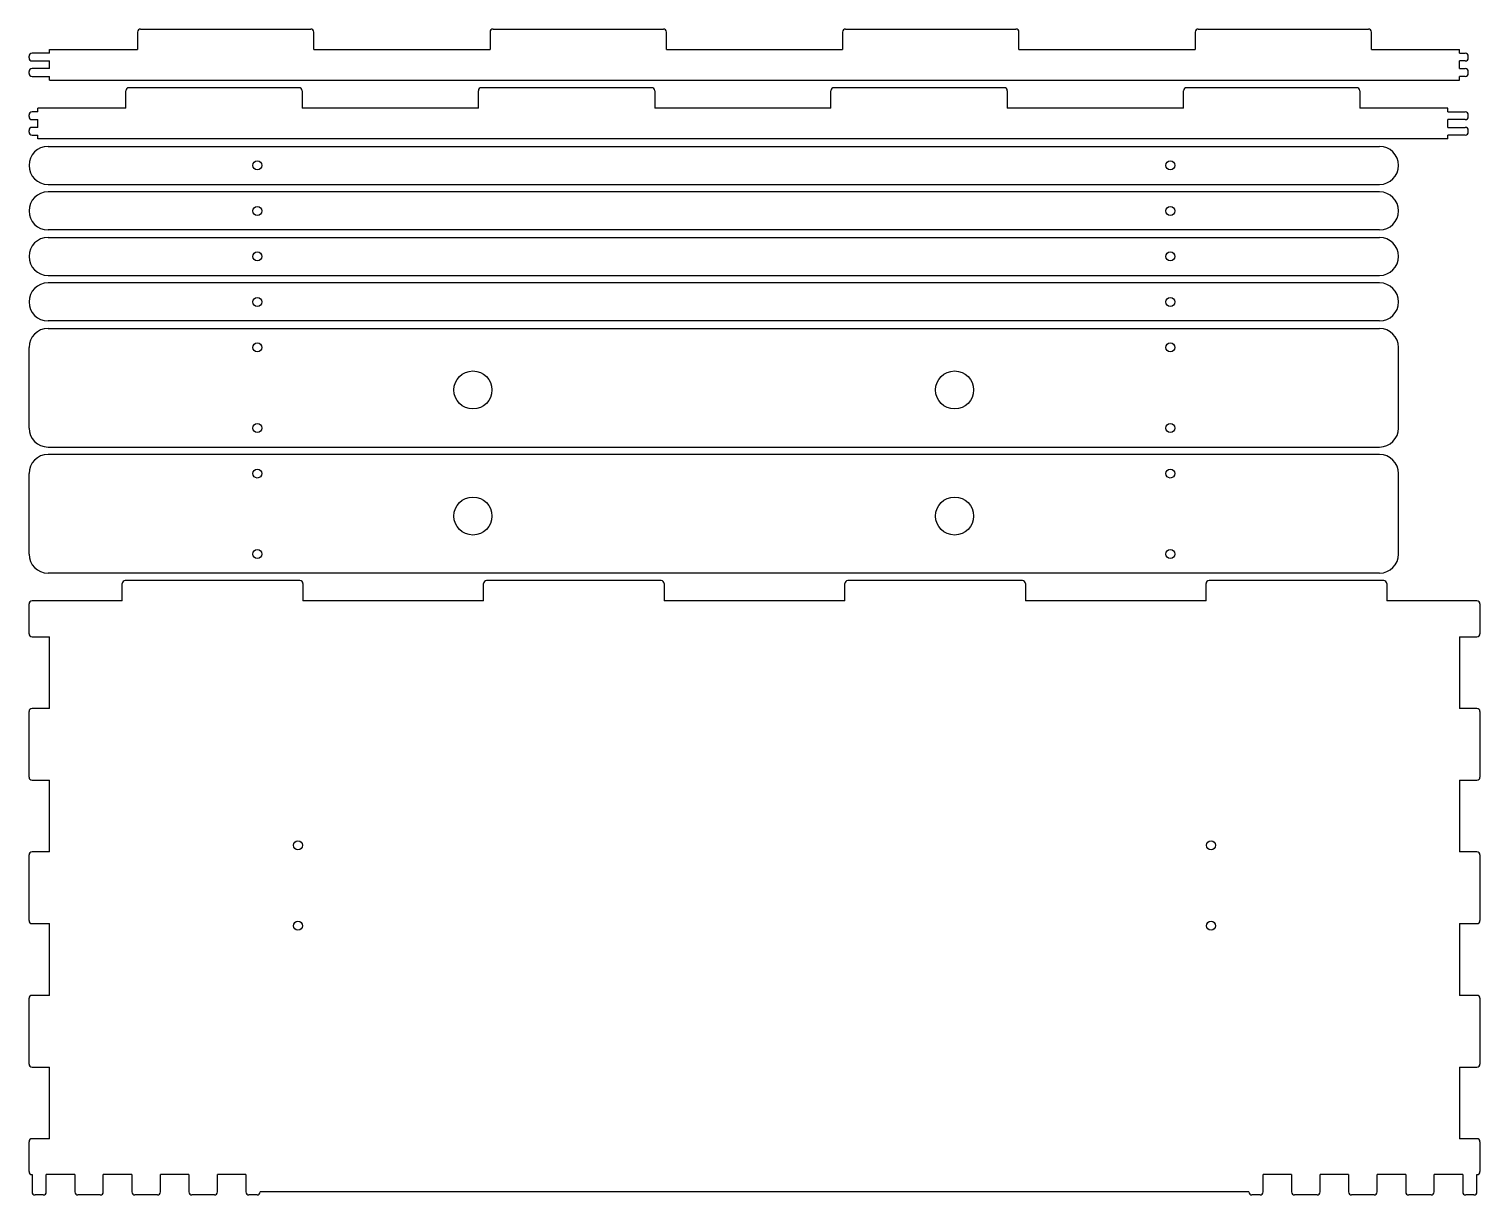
# Model space of a CAD drawing. Header units: millimetres. Extents: x 0 to 969, y 0 to 779.
import ezdxf

# ---------------------------------------------------------------- set-up
doc = ezdxf.new("R2010")
doc.units = ezdxf.units.MM
doc.layers.add('SheetCutProfiles', color=7, linetype='CONTINUOUS')

msp = doc.modelspace()

# ---------------------------------------------------------------- linework, layer by layer
at = {"layer": 'SheetCutProfiles'}
for p, q in [((72.47, 776.8), (72.47, 765.2)), ((74.47, 778.8), (188.22, 778.8)), ((190.22, 765.2), (190.22, 776.8)), ((307.98, 776.8), (307.98, 765.2)), ((309.98, 778.8), (423.73, 778.8)), ((425.73, 765.2), (425.73, 776.8)), ((543.48, 776.8), (543.48, 765.2)), ((545.48, 778.8), (659.23, 778.8)), ((661.23, 765.2), (661.23, 776.8)), ((778.98, 776.8), (778.98, 765.2)), ((780.98, 778.8), (894.73, 778.8)), ((896.73, 765.2), (896.73, 776.8)), ((0, 759.48), (0, 760.62)), ((13.6, 762.62), (2, 762.62)), ((2, 757.48), (13.6, 757.48)), ((13.6, 765.2), (72.47, 765.2)), ((13.6, 762.62), (13.6, 765.2)), ((13.6, 752.33), (13.6, 757.48)), ((190.22, 765.2), (307.98, 765.2)), ((425.73, 765.2), (543.48, 765.2)), ((661.23, 765.2), (778.98, 765.2)), ((896.73, 765.2), (955.6, 765.2)), ((955.6, 762.62), (955.6, 765.2)), ((955.6, 762.62), (959.4, 762.62)), ((955.6, 752.33), (955.6, 757.48)), ((959.4, 757.48), (955.6, 757.48)), ((961.4, 759.48), (961.4, 760.62)), ((0, 749.17), (0, 750.33)), ((13.6, 752.33), (2, 752.33)), ((2, 747.17), (13.6, 747.17)), ((13.6, 744.6), (13.6, 747.17)), ((955.6, 752.33), (959.4, 752.33)), ((955.6, 744.6), (955.6, 747.17)), ((959.4, 747.17), (955.6, 747.17)), ((961.4, 749.17), (961.4, 750.33)), ((13.6, 744.6), (955.6, 744.6)), ((64.67, 726), (64.67, 737.6)), ((180.43, 739.6), (66.67, 739.6)), ((182.43, 737.6), (182.43, 726)), ((300.18, 726), (300.18, 737.6)), ((415.93, 739.6), (302.18, 739.6)), ((417.93, 737.6), (417.93, 726)), ((535.67, 726), (535.67, 737.6)), ((651.42, 739.6), (537.67, 739.6)), ((653.42, 737.6), (653.42, 726)), ((771.17, 726), (771.17, 737.6)), ((886.92, 739.6), (773.17, 739.6)), ((888.92, 737.6), (888.92, 726)), ((0, 720.27), (0, 721.42)), ((5.8, 723.42), (2, 723.42)), ((2, 718.27), (5.8, 718.27)), ((5.8, 723.42), (5.8, 726)), ((64.67, 726), (5.8, 726)), ((5.8, 713.12), (5.8, 718.27)), ((300.18, 726), (182.43, 726)), ((535.67, 726), (417.93, 726)), ((771.17, 726), (653.42, 726)), ((947.8, 726), (888.92, 726)), ((947.8, 723.42), (947.8, 726)), ((947.8, 723.42), (959.4, 723.42)), ((947.8, 713.12), (947.8, 718.27)), ((959.4, 718.27), (947.8, 718.27)), ((961.4, 720.27), (961.4, 721.42)), ((0, 709.98), (0, 711.12)), ((5.8, 713.12), (2, 713.12)), ((2, 707.98), (5.8, 707.98)), ((5.8, 705.4), (5.8, 707.98)), ((947.8, 713.12), (959.4, 713.12)), ((959.4, 707.98), (947.8, 707.98)), ((947.8, 705.4), (947.8, 707.98)), ((961.4, 709.98), (961.4, 711.12)), ((947.8, 705.4), (5.8, 705.4)), ((12.7, 700.4), (902.1, 700.4)), ((12.7, 675), (902.1, 675)), ((902.1, 670), (12.7, 670)), ((902.1, 644.6), (12.7, 644.6)), ((12.7, 639.6), (902.1, 639.6)), ((12.7, 614.2), (902.1, 614.2)), ((902.1, 609.2), (12.7, 609.2)), ((902.1, 583.8), (12.7, 583.8)), ((12.7, 578.8), (902.1, 578.8)), ((0, 512.3), (0, 566.1)), ((914.8, 512.3), (914.8, 566.1)), ((12.7, 499.6), (902.1, 499.6)), ((902.1, 494.6), (12.7, 494.6)), ((0, 428.1), (0, 481.9)), ((914.8, 428.1), (914.8, 481.9)), ((902.1, 415.4), (12.7, 415.4)), ((62.33, 396.8), (62.33, 408.4)), ((180.97, 410.4), (64.33, 410.4)), ((182.97, 408.4), (182.97, 396.8)), ((303.62, 396.8), (303.62, 408.4)), ((422.27, 410.4), (305.62, 410.4)), ((424.27, 408.4), (424.27, 396.8)), ((544.92, 396.8), (544.92, 408.4)), ((663.58, 410.4), (546.92, 410.4)), ((665.58, 408.4), (665.58, 396.8)), ((786.23, 396.8), (786.23, 408.4)), ((904.88, 410.4), (788.23, 410.4)), ((906.88, 408.4), (906.88, 396.8)), ((0, 374.85), (0, 394.8)), ((62.33, 396.8), (2, 396.8)), ((303.62, 396.8), (182.97, 396.8)), ((544.92, 396.8), (424.27, 396.8)), ((786.23, 396.8), (665.58, 396.8)), ((967.2, 396.8), (906.88, 396.8)), ((969.2, 394.8), (969.2, 374.85)), ((2, 372.85), (13.6, 372.85)), ((13.6, 324.95), (13.6, 372.85)), ((955.6, 372.85), (967.2, 372.85)), ((955.6, 372.85), (955.6, 324.95)), ((0, 279.05), (0, 322.95)), ((13.6, 324.95), (2, 324.95)), ((967.2, 324.95), (955.6, 324.95)), ((969.2, 322.95), (969.2, 279.05)), ((2, 277.05), (13.6, 277.05)), ((13.6, 229.15), (13.6, 277.05)), ((955.6, 277.05), (967.2, 277.05)), ((955.6, 277.05), (955.6, 229.15)), ((0, 183.25), (0, 227.15)), ((13.6, 229.15), (2, 229.15)), ((967.2, 229.15), (955.6, 229.15)), ((969.2, 227.15), (969.2, 183.25)), ((2, 181.25), (13.6, 181.25)), ((13.6, 133.35), (13.6, 181.25)), ((955.6, 181.25), (967.2, 181.25)), ((955.6, 181.25), (955.6, 133.35)), ((0, 87.45), (0, 131.35)), ((13.6, 133.35), (2, 133.35)), ((967.2, 133.35), (955.6, 133.35)), ((969.2, 131.35), (969.2, 87.45)), ((2, 85.45), (13.6, 85.45)), ((13.6, 37.55), (13.6, 85.45)), ((955.6, 85.45), (967.2, 85.45)), ((955.6, 85.45), (955.6, 37.55)), ((0, 15.6), (0, 35.55)), ((13.6, 37.55), (2, 37.55)), ((967.2, 37.55), (955.6, 37.55)), ((969.2, 35.55), (969.2, 15.6)), ((2, 13.6), (2, 2)), ((30.57, 13.6), (11.53, 13.6)), ((11.53, 2), (11.53, 13.6)), ((30.57, 13.6), (30.57, 2)), ((68.67, 13.6), (49.62, 13.6)), ((49.62, 2), (49.62, 13.6)), ((68.67, 13.6), (68.67, 2)), ((106.78, 13.6), (87.72, 13.6)), ((87.72, 2), (87.72, 13.6)), ((106.78, 13.6), (106.78, 2)), ((144.88, 13.6), (125.83, 13.6)), ((125.83, 2), (125.83, 13.6)), ((144.88, 13.6), (144.88, 2)), ((843.38, 13.6), (824.33, 13.6)), ((824.33, 2), (824.33, 13.6)), ((843.38, 13.6), (843.38, 2)), ((881.48, 13.6), (862.42, 13.6)), ((862.42, 2), (862.42, 13.6)), ((881.48, 13.6), (881.48, 2)), ((919.58, 13.6), (900.52, 13.6)), ((900.52, 2), (900.52, 13.6)), ((919.58, 13.6), (919.58, 2)), ((957.67, 13.6), (938.62, 13.6)), ((938.62, 2), (938.62, 13.6)), ((957.67, 13.6), (957.67, 2)), ((967.2, 2), (967.2, 13.6)), ((9.53, 0), (4, 0)), ((47.62, 0), (32.58, 0)), ((85.72, 0), (70.67, 0)), ((123.83, 0), (108.78, 0)), ((152.4, 0), (146.88, 0)), ((814.8, 2), (154.4, 2)), ((822.33, 0), (816.8, 0)), ((860.42, 0), (845.38, 0)), ((898.52, 0), (883.48, 0)), ((936.62, 0), (921.58, 0)), ((965.2, 0), (959.67, 0))]:
    msp.add_line(p, q, dxfattribs=at)
for centre, radius in [((152.47, 687.7), 3), ((762.33, 687.7), 3), ((152.47, 657.3), 3), ((762.33, 657.3), 3), ((152.47, 626.9), 3), ((762.33, 626.9), 3), ((152.47, 596.5), 3), ((762.33, 596.5), 3), ((152.47, 566.1), 3), ((762.33, 566.1), 3), ((296.53, 537.7), 12.7), ((618.27, 537.7), 12.7), ((152.47, 512.3), 3), ((762.33, 512.3), 3), ((152.47, 481.9), 3), ((762.33, 481.9), 3), ((296.53, 453.5), 12.7), ((618.27, 453.5), 12.7), ((152.47, 428.1), 3), ((762.33, 428.1), 3), ((179.67, 233.6), 3), ((789.53, 233.6), 3), ((179.67, 179.8), 3), ((789.53, 179.8), 3)]:
    msp.add_circle(centre, radius, dxfattribs=at)
for centre, radius, start, end in [((74.47, 776.8), 2, 90, 180), ((188.22, 776.8), 2, 0, 90), ((309.98, 776.8), 2, 90, 180), ((423.73, 776.8), 2, 0, 90), ((545.48, 776.8), 2, 90, 180), ((659.23, 776.8), 2, 0, 90), ((780.98, 776.8), 2, 90, 180), ((894.73, 776.8), 2, 0, 90), ((2, 760.62), 2, 90, 180), ((2, 759.48), 2, 180, -90), ((959.4, 760.62), 2, 0, 90), ((959.4, 759.48), 2, -90, 0), ((2, 750.33), 2, 90, 180), ((2, 749.17), 2, 180, -90), ((959.4, 750.33), 2, 0, 90), ((959.4, 749.17), 2, -90, 0), ((66.67, 737.6), 2, 90, 180), ((180.43, 737.6), 2, 0, 90), ((302.18, 737.6), 2, 90, 180), ((415.93, 737.6), 2, 0, 90), ((537.67, 737.6), 2, 90, 180), ((651.42, 737.6), 2, 0, 90), ((773.17, 737.6), 2, 90, 180), ((886.92, 737.6), 2, 0, 90), ((2, 721.42), 2, 90, 180), ((2, 720.27), 2, 180, -90), ((959.4, 721.42), 2, 0, 90), ((959.4, 720.27), 2, -90, 0), ((2, 711.12), 2, 90, 180), ((2, 709.98), 2, 180, -90), ((959.4, 711.12), 2, 0, 90), ((959.4, 709.98), 2, -90, 0), ((12.7, 687.7), 12.7, 90, -90), ((902.1, 687.7), 12.7, -90, 90), ((12.7, 657.3), 12.7, 90, -90), ((902.1, 657.3), 12.7, -90, 90), ((12.7, 626.9), 12.7, 90, -90), ((902.1, 626.9), 12.7, -90, 90), ((12.7, 596.5), 12.7, 90, -90), ((902.1, 596.5), 12.7, -90, 90), ((12.7, 566.1), 12.7, 90, 180), ((902.1, 566.1), 12.7, 0, 90), ((12.7, 512.3), 12.7, 180, -90), ((902.1, 512.3), 12.7, -90, 0), ((12.7, 481.9), 12.7, 90, 180), ((902.1, 481.9), 12.7, 0, 90), ((12.7, 428.1), 12.7, 180, -90), ((902.1, 428.1), 12.7, -90, 0), ((64.33, 408.4), 2, 90, 180), ((180.97, 408.4), 2, 0, 90), ((305.62, 408.4), 2, 90, 180), ((422.27, 408.4), 2, 0, 90), ((546.92, 408.4), 2, 90, 180), ((663.58, 408.4), 2, 0, 90), ((788.23, 408.4), 2, 90, 180), ((904.88, 408.4), 2, 0, 90), ((2, 394.8), 2, 90, 180), ((967.2, 394.8), 2, 0, 90), ((2, 374.85), 2, 180, -90), ((967.2, 374.85), 2, -90, 0), ((2, 322.95), 2, 90, 180), ((967.2, 322.95), 2, 0, 90), ((2, 279.05), 2, 180, -90), ((967.2, 279.05), 2, -90, 0), ((2, 227.15), 2, 90, 180), ((967.2, 227.15), 2, 0, 90), ((2, 183.25), 2, 180, -90), ((967.2, 183.25), 2, -90, 0), ((2, 131.35), 2, 90, 180), ((967.2, 131.35), 2, 0, 90), ((2, 87.45), 2, 180, -90), ((967.2, 87.45), 2, -90, 0), ((2, 35.55), 2, 90, 180), ((967.2, 35.55), 2, 0, 90), ((2, 15.6), 2, 180, -90), ((967.2, 15.6), 2, -90, 0), ((4, 2), 2, 180, -90), ((9.53, 2), 2, -90, 0), ((32.58, 2), 2, 180, -90), ((47.62, 2), 2, -90, 0), ((70.67, 2), 2, 180, -90), ((85.72, 2), 2, -90, 0), ((108.78, 2), 2, 180, -90), ((123.83, 2), 2, -90, 0), ((146.88, 2), 2, 180, -90), ((152.4, 2), 2, -90, 0), ((816.8, 2), 2, 180, -90), ((822.33, 2), 2, -90, 0), ((845.38, 2), 2, 180, -90), ((860.42, 2), 2, -90, 0), ((883.48, 2), 2, 180, -90), ((898.52, 2), 2, -90, 0), ((921.58, 2), 2, 180, -90), ((936.62, 2), 2, -90, 0), ((959.67, 2), 2, 180, -90), ((965.2, 2), 2, -90, 0)]:
    msp.add_arc(centre, radius, start, end, dxfattribs=at)

doc.saveas('drawing.dxf')
